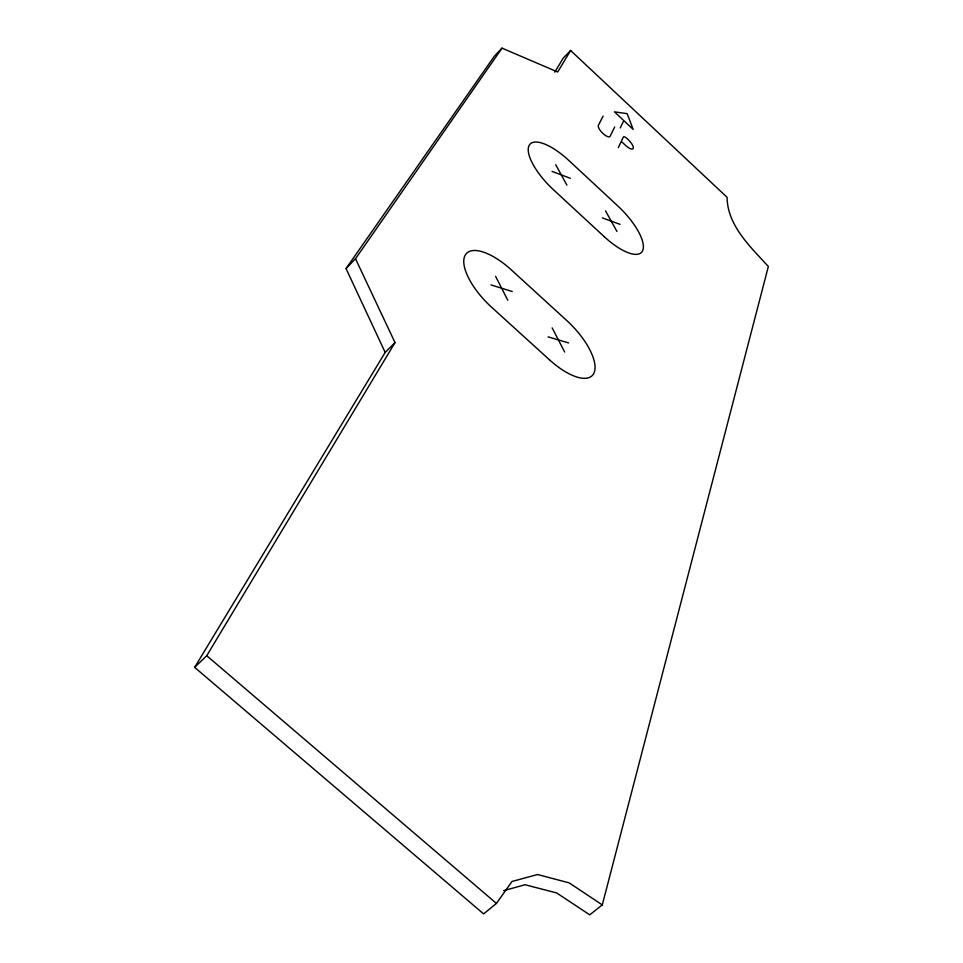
<?xml version="1.0" encoding="UTF-8"?>
<svg xmlns="http://www.w3.org/2000/svg" width="963" height="963" viewBox="0 0 963 963"><rect width="100%" height="100%" fill="white"/><g stroke="black" fill="none" stroke-linecap="round" stroke-linejoin="round"><path stroke-width="1.44" d="M503.625 890.655L525.052 884.744L556.698 892.954L589.741 914.85L602.284 904.919L768.354 266.498C750.562 246.973 727.378 225.595 727.077 197.307L570.626 50.497L563.211 58.165L554.736 72.177M618.318 147.628L623.338 137.059A4.321 1.445 45.5 0 1 627.13 138.612L628.105 139.527A8.908 2.997 45.5 0 1 633.233 148.446A8.908 2.997 45.5 0 1 625.42 145.269L621.954 142.018M620.256 127.947L623.807 120.604L633.16 129.367L627.166 113.67L614.442 111.84L623.145 119.99M614.695 126.984L610.085 136.349A8.077 2.733 45.3 0 1 602.922 133.436A8.077 2.733 45.3 0 1 598.348 125.383L603.091 116.126M602.284 904.919L569.193 882.89L537.595 874.524L511.991 881.47L496.439 903.426L483.607 913.899L194.646 667.359L206.744 655.707L395.011 342.599L355.503 258.746L502.012 48.15L557.709 71.984L570.626 50.497M194.646 667.359L385.176 352.434L395.011 342.599M385.176 352.434L346.03 268.569L494.308 56.263L502.012 48.15M346.03 268.569L355.503 258.746M548.043 336.857L568.639 342.924M490.974 284.892L512.256 291.524M602.308 217.891L620.052 224.343M552.1 171.414L570.385 178.311M206.744 655.707L496.439 903.426M605.51 210.861L616.97 231.469M555.711 164.709L566.894 185.101M552.136 327.877L564.691 352.013M495.584 276.321L507.79 300.203M549.524 359.849L491.648 307.269A49.438 20.295 45.4 0 1 465.069 255.412A49.438 20.295 45.4 0 1 511.317 269.881L566.942 320.703A49.161 20.103 46.3 0 1 594.039 372.898A49.161 20.103 46.3 0 1 549.524 359.849M604.283 236.717L553.46 189.747A43.768 15.865 45.2 0 1 529.132 145.461A43.768 15.865 45.2 0 1 568.844 160.496L617.921 206.058A43.516 15.745 45.8 0 1 642.658 250.609A43.516 15.745 45.8 0 1 604.283 236.717"/></g></svg>
